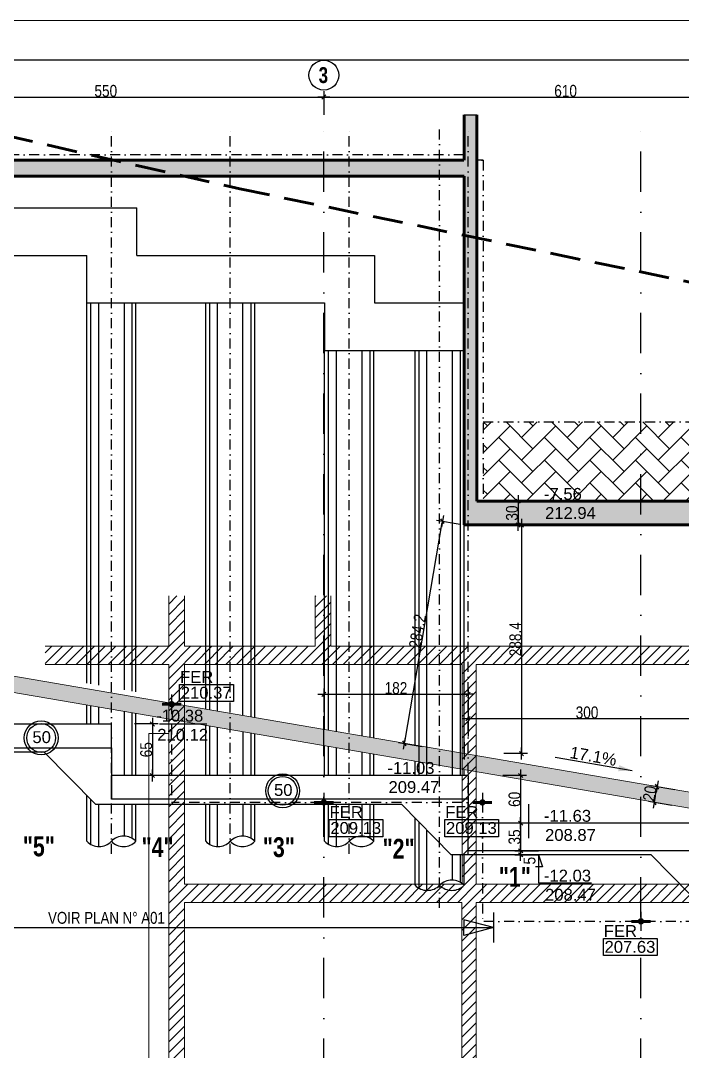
# Model space of a CAD drawing. Header units: millimetres. Extents: x -26249 to 60250, y -21218 to 23336.
# Drawn here: x 51665 to 52500, y 1668 to 2968 of the extents above; entities that cross this region are included whole.
import ezdxf
from ezdxf.enums import TextEntityAlignment as Align

# ---------------------------------------------------------------- set-up
doc = ezdxf.new("R2010")
doc.units = ezdxf.units.MM
doc.linetypes.add('CACHEX2', pattern=[19.05, 12.7, -6.35])
doc.linetypes.add('TIRETPTX2', pattern=[50.8, 25.4, -12.7, 0, -12.7])
for name, color, linetype in [('01-coupe soussol', 253, 'Continuous'), ('01_cote_gen', 4, 'Continuous'), ('01_linteaux', 2, 'Continuous'), ('01_poch_BN', 9, 'Continuous'), ('01_poch_murs', 253, 'Continuous'), ('01_texte', 230, 'Continuous'), ('AA_COTES', 2, 'Continuous')]:
    doc.layers.add(name, color=color, linetype=linetype)
doc.layers.add('01_murs_coup', color=5, linetype='Continuous', lineweight=60)
doc.styles.add('impact', font='impact.ttf')
doc.styles.add('MATTE_TXT', font='arial.ttf')
doc.styles.add('STYLE2', font='ARIALN.TTF')
doc.dimstyles.new('JB50', dxfattribs={"dimscale": 0.1, "dimtxt": 150, "dimasz": 15, "dimexe": 0.1, "dimexo": 0.1, "dimgap": 0.09, "dimtad": 1, "dimdec": 1, "dimdsep": 46, "dimtxsty": 'STYLE2', "dimblk1": 'BOND_G', "dimblk2": 'BOND_D', "dimsah": 1, "dimcen": 1.5, "dimdle": 0.01, "dimse1": 1, "dimse2": 1, "dimclrd": 4, "dimclre": 2, "dimclrt": 6, "dimazin": 2, "dimtfac": 2.333333, "dimtdec": 1, "dimtix": 1, "dimtmove": 2, "dimatfit": 3, "dimldrblk": 'BOND_G', "dimfxl": 1, "dimtolj": 1, "dimtzin": 0, "dimarcsym": 0})

# ---------------------------------------------------------------- blocks, each defined once
blk = doc.blocks.new('BOND_G')
at = {"layer": 'AA_COTES', "color": 0}
for p, q in [((0, -5), (0, 15)), ((5, 0), (-5, 0)), ((1.77, 1.77), (-1.77, -1.77))]:
    blk.add_line(p, q, dxfattribs=at)
blk = doc.blocks.new('BOND_D')
at = {"layer": 'AA_COTES', "color": 0}
for p, q in [((5, 0), (-5, 0)), ((-1.77, -1.77), (1.77, 1.77)), ((0, 5), (0, -15))]:
    blk.add_line(p, q, dxfattribs=at)
blk = doc.blocks.new('*D1416')
at = {"layer": '01_cote_gen', "color": 4, "lineweight": -2, "transparency": 16777216}
blk.add_line((51499, 2871.9), (52046, 2871.9), dxfattribs=at)
at = {"layer": 'Defpoints', "color": 0, "transparency": 16777216}
for p in [(51497.5, 2868.4), (52047.5, 2871.9), (52047.5, 2871.9)]:
    blk.add_point(p, dxfattribs=at)
at = {"layer": '01_cote_gen', "color": 4, "lineweight": -2, "transparency": 16777216, "xscale": 1.5, "yscale": 1.5, "zscale": 1.5, "rotation": 180}
blk.add_blockref('BOND_G', (51497.5, 2871.9), dxfattribs=at)
at = {"layer": '01_cote_gen', "color": 4, "lineweight": -2, "transparency": 16777216, "xscale": 1.5, "yscale": 1.5, "zscale": 1.5}
blk.add_blockref('BOND_D', (52047.5, 2871.9), dxfattribs=at)
at = {"layer": '01_cote_gen', "color": 6, "transparency": 16777216, "insert": (51772.5, 2879.6), "char_height": 15, "attachment_point": 5, "style": 'STYLE2'}
blk.add_mtext('\\A1;550', dxfattribs=at)
blk = doc.blocks.new('*D1417')
at = {"layer": '01_cote_gen', "color": 4, "lineweight": -2, "transparency": 16777216}
blk.add_line((52049, 2871.9), (52656, 2871.9), dxfattribs=at)
at = {"layer": 'Defpoints', "color": 0, "transparency": 16777216}
for p in [(52047.5, 2871.9), (52657.5, 2871.9), (52657.5, 2871.9)]:
    blk.add_point(p, dxfattribs=at)
at = {"layer": '01_cote_gen', "color": 4, "lineweight": -2, "transparency": 16777216, "xscale": 1.5, "yscale": 1.5, "zscale": 1.5, "rotation": 180}
blk.add_blockref('BOND_G', (52047.5, 2871.9), dxfattribs=at)
at = {"layer": '01_cote_gen', "color": 4, "lineweight": -2, "transparency": 16777216, "xscale": 1.5, "yscale": 1.5, "zscale": 1.5}
blk.add_blockref('BOND_D', (52657.5, 2871.9), dxfattribs=at)
at = {"layer": '01_cote_gen', "color": 6, "transparency": 16777216, "insert": (52352.5, 2879.6), "char_height": 15, "attachment_point": 5, "style": 'STYLE2'}
blk.add_mtext('\\A1;610', dxfattribs=at)
blk = doc.blocks.new('*D1566')
at = {"layer": '01_cote_gen', "color": 4, "lineweight": -2, "transparency": 16777216}
blk.add_line((52295.8, 2014.7), (52295.8, 1957.6), dxfattribs=at)
at = {"layer": 'Defpoints', "color": 0, "transparency": 16777216}
for p in [(52229.5, 2016.2), (52229.5, 1956.1), (52295.8, 1956.1)]:
    blk.add_point(p, dxfattribs=at)
at = {"layer": '01_cote_gen', "color": 4, "lineweight": -2, "transparency": 16777216, "xscale": 1.5, "yscale": 1.5, "zscale": 1.5}
for name, p, rotation in [('BOND_G', (52295.8, 2016.2), 90), ('BOND_D', (52295.8, 1956.1), 270)]:
    blk.add_blockref(name, p, dxfattribs=dict(at, rotation=rotation))
at = {"layer": '01_cote_gen', "color": 6, "transparency": 16777216, "insert": (52288.1, 1986.1), "char_height": 15, "attachment_point": 5, "rotation": 90, "style": 'STYLE2'}
blk.add_mtext('\\A1;60', dxfattribs=at)
blk = doc.blocks.new('*D1567')
at = {"layer": '01_cote_gen', "color": 4, "lineweight": -2, "transparency": 16777216}
blk.add_line((51831.2, 2079.7), (51831.2, 2017.7), dxfattribs=at)
at = {"layer": 'Defpoints', "color": 0, "transparency": 16777216}
for p in [(51771.1, 2081.2), (51824.8, 2016.2), (51831.2, 2016.2)]:
    blk.add_point(p, dxfattribs=at)
at = {"layer": '01_cote_gen', "color": 4, "lineweight": -2, "transparency": 16777216, "xscale": 1.5, "yscale": 1.5, "zscale": 1.5}
for name, p, rotation in [('BOND_G', (51831.2, 2081.2), 90), ('BOND_D', (51831.2, 2016.2), 270)]:
    blk.add_blockref(name, p, dxfattribs=dict(at, rotation=rotation))
at = {"layer": '01_cote_gen', "color": 6, "transparency": 16777216, "insert": (51823.5, 2048.7), "char_height": 15, "attachment_point": 5, "rotation": 90, "style": 'STYLE2'}
blk.add_mtext('\\A1;65', dxfattribs=at)
blk = doc.blocks.new('*D1535')
at = {"layer": '01_cote_gen', "color": 4, "lineweight": -2, "transparency": 16777216}
blk.add_line((52295.8, 1954.6), (52295.8, 1922.6), dxfattribs=at)
at = {"layer": 'Defpoints', "color": 0, "transparency": 16777216}
for p in [(52282, 1956.1), (52286.2, 1921.1), (52295.8, 1921.1)]:
    blk.add_point(p, dxfattribs=at)
at = {"layer": '01_cote_gen', "color": 4, "lineweight": -2, "transparency": 16777216, "xscale": 1.5, "yscale": 1.5, "zscale": 1.5}
for name, p, rotation in [('BOND_G', (52295.8, 1956.1), 90), ('BOND_D', (52295.8, 1921.1), 270)]:
    blk.add_blockref(name, p, dxfattribs=dict(at, rotation=rotation))
at = {"layer": '01_cote_gen', "color": 6, "transparency": 16777216, "insert": (52288.1, 1938.6), "char_height": 15, "attachment_point": 5, "rotation": 90, "style": 'STYLE2'}
blk.add_mtext('\\A1;35', dxfattribs=at)
blk = doc.blocks.new('*D1536')
at = {"layer": '01_cote_gen', "color": 4, "lineweight": -2, "transparency": 16777216}
blk.add_line((52295.8, 1917.6), (52295.8, 1919.6), dxfattribs=at)
at = {"layer": 'Defpoints', "color": 0, "transparency": 16777216}
for p in [(52295.8, 1921.1), (52301, 1921.1), (52301, 1916.1)]:
    blk.add_point(p, dxfattribs=at)
at = {"layer": '01_cote_gen', "color": 4, "lineweight": -2, "transparency": 16777216, "xscale": 1.5, "yscale": 1.5, "zscale": 1.5}
for name, p, rotation in [('BOND_D', (52295.8, 1921.1), 90), ('BOND_G', (52295.8, 1916.1), 270)]:
    blk.add_blockref(name, p, dxfattribs=dict(at, rotation=rotation))
at = {"layer": '01_cote_gen', "color": 6, "transparency": 16777216, "insert": (52307, 1908.7), "char_height": 15, "attachment_point": 5, "rotation": 90, "style": 'STYLE2'}
blk.add_mtext('\\A1;5', dxfattribs=at)
blk = doc.blocks.new('*D1407')
at = {"layer": '01_cote_gen', "color": 4, "lineweight": -2, "transparency": 16777216}
blk.add_line((52049, 2118.6), (52228, 2118.6), dxfattribs=at)
at = {"layer": 'Defpoints', "color": 0, "transparency": 16777216}
for p in [(52229.5, 2118.6), (52229.5, 1981), (52047.5, 1863.7)]:
    blk.add_point(p, dxfattribs=at)
at = {"layer": '01_cote_gen', "color": 4, "lineweight": -2, "transparency": 16777216, "xscale": 1.5, "yscale": 1.5, "zscale": 1.5, "rotation": 180}
blk.add_blockref('BOND_G', (52047.5, 2118.6), dxfattribs=at)
at = {"layer": '01_cote_gen', "color": 4, "lineweight": -2, "transparency": 16777216, "xscale": 1.5, "yscale": 1.5, "zscale": 1.5}
blk.add_blockref('BOND_D', (52229.5, 2118.6), dxfattribs=at)
at = {"layer": '01_cote_gen', "color": 6, "transparency": 16777216, "insert": (52138.5, 2126.3), "char_height": 15, "attachment_point": 5, "style": 'STYLE2'}
blk.add_mtext('\\A1;182', dxfattribs=at)
blk = doc.blocks.new('*D1408')
at = {"layer": '01_cote_gen', "color": 4, "lineweight": -2, "transparency": 16777216}
blk.add_line((52231, 2087.9), (52528, 2087.9), dxfattribs=at)
at = {"layer": 'Defpoints', "color": 0, "transparency": 16777216}
for p in [(52229.5, 2096.1), (52529.5, 2087.9), (52529.5, 1981)]:
    blk.add_point(p, dxfattribs=at)
at = {"layer": '01_cote_gen', "color": 4, "lineweight": -2, "transparency": 16777216, "xscale": 1.5, "yscale": 1.5, "zscale": 1.5, "rotation": 180}
blk.add_blockref('BOND_G', (52229.5, 2087.9), dxfattribs=at)
at = {"layer": '01_cote_gen', "color": 4, "lineweight": -2, "transparency": 16777216, "xscale": 1.5, "yscale": 1.5, "zscale": 1.5}
blk.add_blockref('BOND_D', (52529.5, 2087.9), dxfattribs=at)
at = {"layer": '01_cote_gen', "color": 6, "transparency": 16777216, "insert": (52379.5, 2095.6), "char_height": 15, "attachment_point": 5, "style": 'STYLE2'}
blk.add_mtext('\\A1;300', dxfattribs=at)
blk = doc.blocks.new('*D1510')
at = {"layer": '01_cote_gen', "color": 4, "lineweight": -2, "transparency": 16777216}
blk.add_line((52296.9, 2330.7), (52296.9, 2045.3), dxfattribs=at)
at = {"layer": 'Defpoints', "color": 0, "transparency": 16777216}
for p in [(52224.6, 2332.2), (52224.6, 2043.8), (52296.9, 2043.8)]:
    blk.add_point(p, dxfattribs=at)
at = {"layer": '01_cote_gen', "color": 4, "lineweight": -2, "transparency": 16777216, "xscale": 1.5, "yscale": 1.5, "zscale": 1.5}
for name, p, rotation in [('BOND_G', (52296.9, 2332.2), 90), ('BOND_D', (52296.9, 2043.8), 270)]:
    blk.add_blockref(name, p, dxfattribs=dict(at, rotation=rotation))
at = {"layer": '01_cote_gen', "color": 6, "transparency": 16777216, "insert": (52289.2, 2188), "char_height": 15, "attachment_point": 5, "rotation": 90, "style": 'STYLE2'}
blk.add_mtext('\\A1;288.4', dxfattribs=at)
blk = doc.blocks.new('*D1659')
at = {"layer": '01_cote_gen', "color": 4, "lineweight": -2, "transparency": 16777216}
blk.add_line((52149.5, 2058.2), (52197, 2335.4), dxfattribs=at)
at = {"layer": 'Defpoints', "color": 0, "transparency": 16777216}
for p in [(52197.2, 2336.9), (52224.6, 2332.2), (52176.5, 2052)]:
    blk.add_point(p, dxfattribs=at)
at = {"layer": '01_cote_gen', "color": 4, "lineweight": -2, "transparency": 16777216, "xscale": 1.5, "yscale": 1.5, "zscale": 1.5}
for name, p, rotation in [('BOND_D', (52197.2, 2336.9), 80.26710750126094), ('BOND_G', (52149.2, 2056.7), 260.267107501261)]:
    blk.add_blockref(name, p, dxfattribs=dict(at, rotation=rotation))
at = {"layer": '01_cote_gen', "color": 6, "transparency": 16777216, "insert": (52165.7, 2198.1), "char_height": 15, "attachment_point": 5, "rotation": 80.2671, "style": 'STYLE2'}
blk.add_mtext('\\A1;284.2', dxfattribs=at)
blk = doc.blocks.new('*D1660')
at = {"layer": '01_cote_gen', "color": 4, "lineweight": -2, "transparency": 16777216}
blk.add_line((52292.6, 2360.7), (52292.6, 2333.7), dxfattribs=at)
at = {"layer": 'Defpoints', "color": 0, "transparency": 16777216}
for p in [(52286, 2362.2), (52289.4, 2332.2), (52292.6, 2332.2)]:
    blk.add_point(p, dxfattribs=at)
at = {"layer": '01_cote_gen', "color": 4, "lineweight": -2, "transparency": 16777216, "xscale": 1.5, "yscale": 1.5, "zscale": 1.5}
for name, p, rotation in [('BOND_G', (52292.6, 2362.2), 90), ('BOND_D', (52292.6, 2332.2), 270)]:
    blk.add_blockref(name, p, dxfattribs=dict(at, rotation=rotation))
at = {"layer": '01_cote_gen', "color": 6, "transparency": 16777216, "insert": (52284.9, 2347.2), "char_height": 15, "attachment_point": 5, "rotation": 90, "style": 'STYLE2'}
blk.add_mtext('\\A1;30', dxfattribs=at)
blk = doc.blocks.new('*D1568')
at = {"layer": '01_cote_gen', "color": 4, "lineweight": -2, "transparency": 16777216}
blk.add_line((52464.8, 1983.8), (52467.7, 2000.6), dxfattribs=at)
at = {"layer": 'Defpoints', "color": 0, "transparency": 16777216}
for p in [(52455, 2004.3), (52467.9, 2002.1), (52451.7, 1984.6)]:
    blk.add_point(p, dxfattribs=at)
at = {"layer": '01_cote_gen', "color": 4, "lineweight": -2, "transparency": 16777216, "xscale": 1.5, "yscale": 1.5, "zscale": 1.5}
for name, p, rotation in [('BOND_D', (52467.9, 2002.1), 80.26710750126769), ('BOND_G', (52464.5, 1982.4), 260.2671075012677)]:
    blk.add_blockref(name, p, dxfattribs=dict(at, rotation=rotation))
at = {"layer": '01_cote_gen', "color": 6, "transparency": 16777216, "insert": (52458.7, 1993.5), "char_height": 15, "attachment_point": 5, "rotation": 80.2671, "style": 'STYLE2'}
blk.add_mtext('\\A1;20', dxfattribs=at)

msp = doc.modelspace()

# ---------------------------------------------------------------- hatches: boundary and pattern name
at = {"layer": '01-coupe soussol'}
h = msp.add_hatch(dxfattribs=at)
h.set_pattern_fill('ANSI31', color=256, scale=3)
h.set_pattern_definition([(45, (24559.321, 5706.199), (-6.735192, 6.735192), [])])
h.paths.add_polyline_path([(53244.442, 2179.168), (53244.442, 2242.819), (53228.442, 2242.819), (53228.442, 2179.168), (52666.442, 2179.168), (52666.442, 2242.819), (52648.442, 2242.819), (52648.442, 2179.168), (52056.442, 2179.168), (52056.442, 2242.819), (52036.442, 2242.819), (52036.442, 2179.168), (51871.845, 2179.168), (51871.845, 2242.819), (51851.845, 2242.819), (51851.845, 2179.168), (51695.901, 2179.168), (51695.901, 2156.168), (51851.845, 2156.168), (51851.845, 1539.168), (51871.845, 1539.168), (51871.845, 1856.168), (52221.519, 1856.168), (52221.519, 1539.168), (52239.519, 1539.168), (52239.519, 1856.168), (52647.519, 1856.168), (52647.519, 1539.168), (52667.519, 1539.168), (52667.519, 1856.168), (53224.442, 1856.168), (53224.442, 1539.168), (53244.442, 1539.168), (53244.442, 1879.168)])
h.paths.add_polyline_path([(52221.845, 2156.168), (52221.845, 1879.168), (51871.845, 1879.168), (51871.845, 2156.168)], flags=16)
h.paths.add_polyline_path([(52239.845, 2156.168), (52647.845, 2156.168), (52647.845, 1879.168), (52239.845, 1879.168)], flags=16)
h.paths.add_polyline_path([(52667.845, 2156.168), (53224.442, 2156.168), (53224.442, 1879.168), (52667.845, 1879.168)], flags=16)
at = {"layer": '01_poch_murs'}
h = msp.add_hatch(color=256, dxfattribs=at)
h.dxf.hatch_style = 1
h.paths.add_polyline_path([(52240.595, 2849.444), (52224.595, 2849.444), (52224.595, 2792.168), (51783.403, 2792.168), (51871.368, 2772.168), (52224.595, 2772.168), (52224.595, 2697.517), (52240.595, 2694.2)])
h.paths.add_polyline_path([(51783.403, 2792.168), (51241.519, 2792.168), (51241.519, 2772.168), (51871.368, 2772.168)])
h.paths.add_polyline_path([(52240.595, 2694.2), (52224.595, 2697.517), (52224.595, 2332.167), (53228.518, 2332.167), (53228.518, 2202.167), (53244.404, 2202.167), (53244.404, 2462.167), (53228.518, 2462.167), (53228.518, 2362.167), (52240.595, 2362.167)])
h = msp.add_hatch(dxfattribs=at)
h.set_pattern_fill('AR-HBONE', color=256, scale=0.2)
h.set_pattern_definition([(45, (38043.464, 0), (3e-15, 28.73682), [60.96, -20.32]), (135, (38057.832, 14.368), (3e-15, 28.73682), [60.96, -20.32])])
h.paths.add_polyline_path([(52657.519, 2462.167), (52248.595, 2462.167), (52248.595, 2362.167), (52657.519, 2362.167)])
h.paths.add_polyline_path([(52321.391, 2359.764), (52376.812, 2359.764), (52376.812, 2382.74), (52321.391, 2382.74)], flags=9)
h = msp.add_hatch(color=256, dxfattribs=at)
h.dxf.hatch_style = 1
h.paths.add_polyline_path([(51435.483, 2179.159), (51241.519, 2179.159), (51241.519, 2166.159), (51434.376, 2166.159), (51479.785, 2158.37), (51479.785, 2151.268), (53182.753, 1859.168), (53244.404, 1859.168), (53244.404, 1879.168), (53184.455, 1879.168)])

# ---------------------------------------------------------------- linework, layer by layer
at = {"layer": '01-coupe soussol', "lineweight": 5}
for p, q in [((51851.845, 2179.168), (51851.845, 2242.819)), ((51871.845, 2179.168), (51871.845, 2242.819)), ((52036.442, 2179.168), (52036.442, 2242.819)), ((52056.442, 2179.168), (52056.442, 2242.819)), ((51851.845, 2179.168), (51695.901, 2179.168)), ((51871.845, 2179.168), (52036.442, 2179.168)), ((52056.442, 2179.168), (52648.442, 2179.168)), ((51851.845, 2156.168), (51695.901, 2156.168)), ((51851.845, 1467.373), (51851.845, 2156.168)), ((51871.845, 2156.168), (52221.845, 2156.168)), ((51871.845, 1879.168), (51871.845, 2156.168)), ((52221.845, 1879.168), (52221.845, 2156.168)), ((52239.845, 2156.168), (52647.845, 2156.168)), ((52239.845, 1879.168), (52239.845, 2156.168)), ((51871.845, 1879.168), (52221.845, 1879.168)), ((52239.845, 1879.168), (52647.845, 1879.168)), ((51871.845, 1856.168), (52221.519, 1856.168)), ((51871.845, 1539.168), (51871.845, 1856.168)), ((52221.519, 1856.168), (52221.519, 1539.168)), ((52239.519, 1856.168), (52647.519, 1856.168)), ((52239.519, 1856.168), (52239.519, 1539.168))]:
    msp.add_line(p, q, dxfattribs=at)
at = {"layer": '01-coupe soussol', "lineweight": 0}
for p, q in [((51826.845, 2069.168), (51826.845, 1467.373)), ((51851.845, 2069.168), (51826.845, 2069.168))]:
    msp.add_line(p, q, dxfattribs=at)
at = {"layer": '01_cote_gen', "color": 2, "const_width": 4}
for points in [[(51853.519, 2106.168, 1), (51857.519, 2106.168, 1)], [(52045.519, 1982.168, 1), (52049.519, 1982.168, 1)], [(52245.519, 1982.168, 1), (52249.519, 1982.168, 1)], [(52445.519, 1832.168, 1), (52449.519, 1832.168, 1)]]:
    msp.add_lwpolyline(points, format="xyb", close=True, dxfattribs=at)
at = {"layer": '01_linteaux', "linetype": 'TIRETPTX2', "ltscale": 2}
for p, q in [((52047.519, 6.331), (52047.519, 2849.444)), ((52447.519, 6.331), (52447.519, 2849.444))]:
    msp.add_line(p, q, dxfattribs=at)
at = {"layer": '01_linteaux', "linetype": 'TIRETPTX2', "ltscale": 0.5}
for p, q in [((51779.519, 1917.232), (51779.519, 2833.94)), ((51929.519, 1917.232), (51929.519, 2833.94)), ((52079.519, 1917.232), (52079.519, 2833.94)), ((52193.595, 1849.317), (52193.595, 2833.939)), ((52229.519, 1917.232), (52229.519, 2833.94)), ((52224.089, 2799.168), (50903.802, 2799.168)), ((52248.595, 2792.168), (52240.595, 2792.168)), ((52246.595, 2792.168), (52248.595, 2792.168)), ((52248.595, 2792.168), (52248.595, 2362.167)), ((52248.595, 2462.167), (53228.52, 2462.167))]:
    msp.add_line(p, q, dxfattribs=at)
at = {"layer": '01_linteaux'}
for p, q in [((51510.785, 2732.168), (51811.519, 2732.168)), ((51811.519, 2672.168), (51811.519, 2732.168)), ((51448.785, 2672.168), (51748.519, 2672.168)), ((51748.519, 2612.168), (51748.519, 2672.168)), ((51811.519, 2672.168), (52111.519, 2672.168)), ((52111.519, 2672.168), (52111.519, 2612.168)), ((51748.519, 2132.562), (51748.519, 2612.168)), ((51748.519, 2612.168), (52048.519, 2612.168)), ((51810.519, 2121.811), (51810.519, 2612.168)), ((51898.519, 2099.737), (51898.519, 2612.168)), ((51960.519, 2089.103), (51960.519, 2612.168)), ((52048.519, 2612.168), (52048.519, 2552.168)), ((52111.519, 2612.168), (52224.595, 2612.168)), ((52224.595, 2552.168), (52224.595, 2612.168)), ((52048.519, 2074.009), (52048.519, 2552.168)), ((52048.519, 2552.168), (52224.595, 2552.168)), ((52110.519, 2063.374), (52110.519, 2552.168)), ((52162.595, 2054.442), (52162.595, 2552.168)), ((52224.595, 2043.807), (52224.595, 2552.168)), ((51748.519, 2081.159), (51748.519, 2105.174)), ((51810.519, 2016.208), (51810.519, 2094.539)), ((51479.785, 2081.159), (51779.519, 2081.159)), ((51779.519, 2051.159), (51779.519, 2081.159)), ((51898.519, 2015.96), (51898.519, 2079.445)), ((51960.519, 2016.159), (51960.519, 2068.811)), ((51459.847, 2046.159), (51694.519, 2046.159)), ((51459.847, 2046.159), (51694.519, 2046.159)), ((51479.785, 2051.159), (51779.519, 2051.159)), ((51694.519, 2046.159), (51759.581, 1979.996)), ((51779.519, 2051.159), (51779.519, 2016.296)), ((52048.519, 2016.159), (52048.519, 2053.717)), ((52110.519, 2016.159), (52110.519, 2043.082)), ((52162.595, 2016.159), (52162.595, 2034.15)), ((51779.519, 1986.296), (51779.519, 2016.296)), ((51779.519, 2016.296), (51779.519, 1986.296)), ((52229.519, 2016.159), (51779.519, 2016.159)), ((52224.595, 2016.159), (52224.595, 2023.515)), ((52229.519, 2016.159), (52229.519, 1956.124)), ((51748.519, 1933.229), (51748.519, 1991.245)), ((51759.581, 1979.996), (52145.494, 1979.996)), ((52229.519, 1986.159), (51779.519, 1986.159)), ((51810.519, 1933.229), (51810.519, 1980.034)), ((51898.519, 1933.229), (51898.519, 1979.996)), ((51960.519, 1933.229), (51960.519, 1979.996)), ((52048.519, 1933.229), (52048.519, 1979.996)), ((52110.519, 1933.229), (52110.519, 1979.996)), ((52145.494, 1979.996), (52208.303, 1916.124)), ((52162.595, 1877.752), (52162.595, 1962.605)), ((52229.519, 1921.124), (52229.519, 1956.124)), ((52529.519, 1956.124), (52229.519, 1956.124)), ((52460.393, 1916.124), (52208.303, 1916.124)), ((52224.595, 1877.752), (52224.595, 1916.124)), ((52529.519, 1921.124), (52229.519, 1921.124)), ((52460.393, 1916.124), (52509.519, 1866.167))]:
    msp.add_line(p, q, dxfattribs=at)
at = {"layer": '01_linteaux', "color": 2, "linetype": 'TIRETPTX2', "ltscale": 2}
for points in [[(51855.519, 2118.262), (51855.519, 2094.075)], [(52047.519, 1994.262), (52047.519, 1970.075)], [(52247.519, 1994.262), (52247.519, 1970.075)], [(52447.519, 1844.262), (52447.519, 1820.075)]]:
    msp.add_lwpolyline(points, dxfattribs=at)
at = {"layer": '01_linteaux'}
for centre, start, end in [((51795.019, 1918.159), 44.193871, 135.806129), ((51945.019, 1918.159), 44.193871, 135.806129), ((52095.019, 1918.159), 44.193871, 135.806129), ((51764.019, 1948.299), 224.193871, 315.806129), ((51795.019, 1948.299), 224.193871, 315.806129), ((51914.019, 1948.299), 224.193871, 315.806129), ((51945.019, 1948.299), 224.193871, 315.806129), ((52064.019, 1948.299), 224.193871, 315.806129), ((52095.019, 1948.299), 224.193871, 315.806129), ((52178.095, 1892.822), 224.193871, 315.806129), ((52209.095, 1862.682), 44.193871, 135.806129), ((52209.095, 1892.822), 224.193871, 315.806129)]:
    msp.add_arc(centre, 21.618, start, end, dxfattribs=at)
at = {"layer": '01_murs_coup', "linetype": 'Continuous', "lineweight": 5}
for p, q in [((60250.424, 2968.323), (50478.456, 2968.323)), ((53184.455, 1879.168), (51435.483, 2179.159)), ((53182.753, 1859.168), (51479.785, 2151.268))]:
    msp.add_line(p, q, dxfattribs=at)
at = {"layer": '01_murs_coup'}
for p, q in [((52224.595, 2849.444), (52224.595, 2792.168)), ((52240.595, 2362.167), (52240.595, 2849.444)), ((52224.089, 2792.168), (51241.519, 2792.168)), ((52224.595, 2772.168), (51241.519, 2772.168)), ((52224.595, 2332.167), (52224.595, 2772.168)), ((53228.518, 2362.167), (52240.595, 2362.167)), ((53228.518, 2332.167), (52224.595, 2332.167))]:
    msp.add_line(p, q, dxfattribs=at)
at = {"layer": '01_murs_coup', "color": 2}
for p, q in [((51843.425, 2106.168), (51867.612, 2106.168)), ((52035.425, 1982.168), (52059.612, 1982.168)), ((52235.425, 1982.168), (52259.612, 1982.168)), ((52435.425, 1832.168), (52459.612, 1832.168))]:
    msp.add_line(p, q, dxfattribs=at)
at = {"layer": '01_murs_coup', "linetype": 'CACHEX2', "ltscale": 3}
msp.add_lwpolyline([(51531.49, 2849.444), (51941.74, 2756.168), (53716.486, 2388.168), (54315.826, 2256.168), (55606.63, 1971.168), (55948.057, 1908.168), (57782.63, 1644.168), (58468.98, 1537.168), (59123.919, 1438.298)], dxfattribs=at)
at = {"layer": '01_poch_BN', "color": 5, "linetype": 'TIRETPTX2', "ltscale": 0.5}
for p, q in [((51855.519, 2106.168), (51855.519, 1982.168)), ((52247.519, 1982.168), (51855.519, 1982.168)), ((52247.519, 1982.168), (52247.519, 1832.168)), ((52644.519, 1832.168), (52247.519, 1832.168))]:
    msp.add_line(p, q, dxfattribs=at)
at = {"layer": '01_poch_murs'}
for p, q in [((52224.595, 2849.444), (52240.595, 2849.444)), ((51753.519, 2131.695), (51753.519, 2612.168)), ((51763.519, 2129.961), (51763.519, 2612.168)), ((51795.519, 2612.168), (51795.519, 2124.412)), ((51805.519, 2612.168), (51805.519, 2122.678)), ((51903.519, 2098.88), (51903.519, 2612.168)), ((51913.519, 2097.164), (51913.519, 2612.168)), ((51945.519, 2091.676), (51945.519, 2612.168)), ((51955.519, 2612.168), (51955.519, 2089.96)), ((52053.519, 2073.151), (52053.519, 2552.168)), ((52063.519, 2071.436), (52063.519, 2552.168)), ((52095.519, 2552.168), (52095.519, 2065.947)), ((52105.519, 2552.168), (52105.519, 2064.232)), ((52167.595, 2016.159), (52167.595, 2552.168)), ((52177.595, 2016.159), (52177.595, 2552.168)), ((52209.595, 2552.168), (52209.595, 2016.159)), ((52219.595, 2552.168), (52219.595, 2016.159)), ((51753.519, 2081.159), (51753.519, 2104.316)), ((51763.519, 2081.159), (51763.519, 2102.601)), ((51795.519, 2097.112), (51795.519, 2016.25)), ((51805.519, 2095.397), (51805.519, 2016.222)), ((51903.519, 2016.159), (51903.519, 2078.588)), ((51913.519, 2016.159), (51913.519, 2076.872)), ((51945.519, 2071.384), (51945.519, 2016.159)), ((51955.519, 2069.668), (51955.519, 2016.159)), ((52053.519, 2016.159), (52053.519, 2052.859)), ((52063.519, 2016.159), (52063.519, 2051.144)), ((52095.519, 2045.655), (52095.519, 2016.159)), ((52105.519, 2043.94), (52105.519, 2016.159)), ((51753.519, 1929.402), (51753.519, 1986.161)), ((51763.519, 1926.686), (51763.519, 1979.996)), ((51795.519, 1979.996), (51795.519, 1939.772)), ((51805.519, 1980.05), (51805.519, 1937.056)), ((51903.519, 1929.402), (51903.519, 1979.996)), ((51913.519, 1926.686), (51913.519, 1979.996)), ((51945.519, 1979.996), (51945.519, 1939.772)), ((51955.519, 1979.996), (51955.519, 1937.056)), ((52053.519, 1929.402), (52053.519, 1979.996)), ((52063.519, 1926.686), (52063.519, 1979.996)), ((52095.519, 1979.996), (52095.519, 1939.772)), ((52105.519, 1979.996), (52105.519, 1937.056)), ((52295.519, 1979.996), (52295.519, 1939.772)), ((52305.519, 1979.996), (52305.519, 1937.056)), ((52167.595, 1873.925), (52167.595, 1957.52)), ((52177.595, 1871.21), (52177.595, 1947.351)), ((52209.595, 1916.124), (52209.595, 1884.295)), ((52219.595, 1916.124), (52219.595, 1881.58))]:
    msp.add_line(p, q, dxfattribs=at)
at = {"layer": '01_texte'}
for p, q in [((60200.424, 2918.323), (50528.456, 2918.323)), ((51840.291, 2081.159), (51900.08, 2081.159)), ((52224.595, 2058.348), (52224.595, 2036.377)), ((52339.392, 2039.258), (52436.274, 2022.459)), ((52318.279, 1916.124), (52318.279, 1880.676)), ((52318.279, 1916.124), (52323.551, 1900.804)), ((52323.551, 1900.804), (52314.436, 1900.804)), ((52318.279, 1880.676), (52385.08, 1880.676)), ((52261.485, 1824.313), (52224.105, 1834.087)), ((52224.105, 1834.087), (52224.105, 1824.313)), ((52261.485, 1843.151), (52261.485, 1805.474)), ((51301.325, 1824.313), (52261.485, 1824.313)), ((52261.485, 1824.313), (52224.105, 1814.538)), ((52224.105, 1814.538), (52224.105, 1824.313))]:
    msp.add_line(p, q, dxfattribs=at)
for points in [[(51865.671, 2131.075), (51933.448, 2131.075), (51933.448, 2109.472), (51865.671, 2109.472)], [(52054.3, 1960.52), (52122.077, 1960.52), (52122.077, 1938.916), (52054.3, 1938.916)], [(52200.18, 1960.52), (52267.957, 1960.52), (52267.957, 1938.916), (52200.18, 1938.916)], [(52400.18, 1810.52), (52467.957, 1810.52), (52467.957, 1788.916), (52400.18, 1788.916)]]:
    msp.add_lwpolyline(points, close=True, dxfattribs=at)
for centre, radius in [((52047.52, 2899.517), 18.806), ((51690.893, 2063.519), 21.397), ((51690.893, 2063.519), 18.157), ((51995.633, 1996.842), 21.397), ((51995.633, 1996.842), 18.157)]:
    msp.add_circle(centre, radius, dxfattribs=at)
for points in [[(52436.274, 2022.459), (52420.141, 2029.191), (52419.478, 2025.372)], [(52436.274, 2022.459), (52418.816, 2021.552), (52419.478, 2025.372)]]:
    msp.add_solid(points, dxfattribs=at)

# ---------------------------------------------------------------- texts
at = {"layer": '01_texte', "style": 'MATTE_TXT'}
for s, p in [('-7.56', (52325.22, 2363.849)), ('212.94', (52326.599, 2339.718)), ('FER', (51866.151, 2133.038)), ('210.37', (51867.11, 2113.049)), ('-10.38', (51836.023, 2084.131)), ('50', (51679.965, 2057.069)), ('210.12', (51837.402, 2060)), ('-11.03', (52127.71, 2018.206)), ('50', (51984.704, 1990.391)), ('209.47', (52129.089, 1994.075)), ('FER', (52054.779, 1962.482)), ('FER', (52200.659, 1962.482)), ('-11.63', (52325.22, 1957.806)), ('209.13', (52055.738, 1942.493)), ('209.13', (52201.618, 1942.493)), ('208.87 ', (52326.599, 1933.674)), ('-12.03', (52325.22, 1882.358)), ('208.47', (52326.599, 1858.226)), ('FER', (52400.659, 1812.482)), ('207.63', (52401.618, 1792.493))]:
    msp.add_text(s, height=15, dxfattribs=at).set_placement(p)
msp.add_text('17.1%%%', height=15, rotation=350.163012, dxfattribs=at).set_placement((52356.896, 2038.282))
at = {"layer": '01_texte', "style": 'impact'}
for s, p in [('"5"', (51688.062, 1906.722)), ('"4"', (51837.823, 1905.768)), ('"3"', (51990.792, 1905.768)), ('"2"', (52141.864, 1903.791)), ('"1"', (52288.458, 1868.443))]:
    msp.add_text(s, height=25, rotation=0, dxfattribs=at).set_placement(p, align=Align.BOTTOM_CENTER)
at = {"layer": '01_texte', "style": 'MATTE_TXT', "width": 0.8}
msp.add_text('VOIR PLAN N° A01', height=15, dxfattribs=at).set_placement((51773.319, 1824.621), align=Align.BOTTOM_CENTER)
at = {"layer": '01_texte', "insert": (52040.951, 2909.624), "char_height": 20, "attachment_point": 1, "line_spacing_factor": 0.895453, "style": 'impact'}
msp.add_mtext('3', dxfattribs=at)

# ---------------------------------------------------------------- dimensions: what is measured, and where the dimension line sits
at = {"layer": '01_cote_gen'}
for base, p1, p2, picture, middle in [((52047.519, 2871.944), (51497.519, 2868.425), (52047.519, 2871.944), '*D1416', (51772.519, 2879.612)), ((52657.519, 2871.944), (52047.519, 2871.944), (52657.519, 2871.944), '*D1417', (52352.519, 2879.612)), ((52229.519, 2118.599), (52047.519, 1863.671), (52229.519, 1981.001), '*D1407', (52138.519, 2126.267)), ((52529.519, 2087.892), (52229.519, 2096.099), (52529.519, 1981.001), '*D1408', (52379.519, 2095.559))]:
    dim = msp.add_linear_dim(base=base, p1=p1, p2=p2, dimstyle='JB50', dxfattribs=at)
    dim.commit()
    dim.dimension.update_dxf_attribs({"geometry": picture, "text_midpoint": middle})
for base, p1, p2, picture, middle in [((52292.587, 2332.167), (52286.03, 2362.167), (52289.375, 2332.167), '*D1660', (52284.92, 2347.167)), ((52296.875, 2043.807), (52224.595, 2332.167), (52224.595, 2043.807), '*D1510', (52289.207, 2187.987)), ((51831.169, 2016.159), (51771.093, 2081.159), (51824.778, 2016.159), '*D1567', (51823.502, 2048.659)), ((52295.779, 1956.124), (52229.519, 2016.159), (52229.519, 1956.124), '*D1566', (52288.111, 1986.141)), ((52295.779, 1921.124), (52281.965, 1956.124), (52286.215, 1921.124), '*D1535', (52288.111, 1938.624))]:
    dim = msp.add_linear_dim(base=base, p1=p1, p2=p2, angle=90, dimstyle='JB50', dxfattribs=at)
    dim.commit()
    dim.dimension.update_dxf_attribs({"geometry": picture, "text_midpoint": middle})
for p1, p2, distance, picture, middle in [((52176.548, 2052.049), (52224.595, 2332.167), 27.749, '*D1659', (52165.665, 2198.095)), ((52451.657, 1984.569), (52455.038, 2004.281), -13.055, '*D1568', (52458.658, 1993.514))]:
    dim = msp.add_aligned_dim(p1=p1, p2=p2, distance=distance, dimstyle='JB50', dxfattribs=at)
    dim.commit()
    dim.dimension.update_dxf_attribs({"geometry": picture, "text_midpoint": middle})
dim = msp.add_linear_dim(base=(52295.779, 1921.124), p1=(52301.049, 1916.124), p2=(52301.049, 1921.124), angle=90, dimstyle='JB50', dxfattribs=at)
dim.commit()
dim.dimension.update_dxf_attribs({"geometry": '*D1536', "text_midpoint": (52306.988, 1908.675), "dimtype": 160})

doc.saveas('drawing.dxf')
